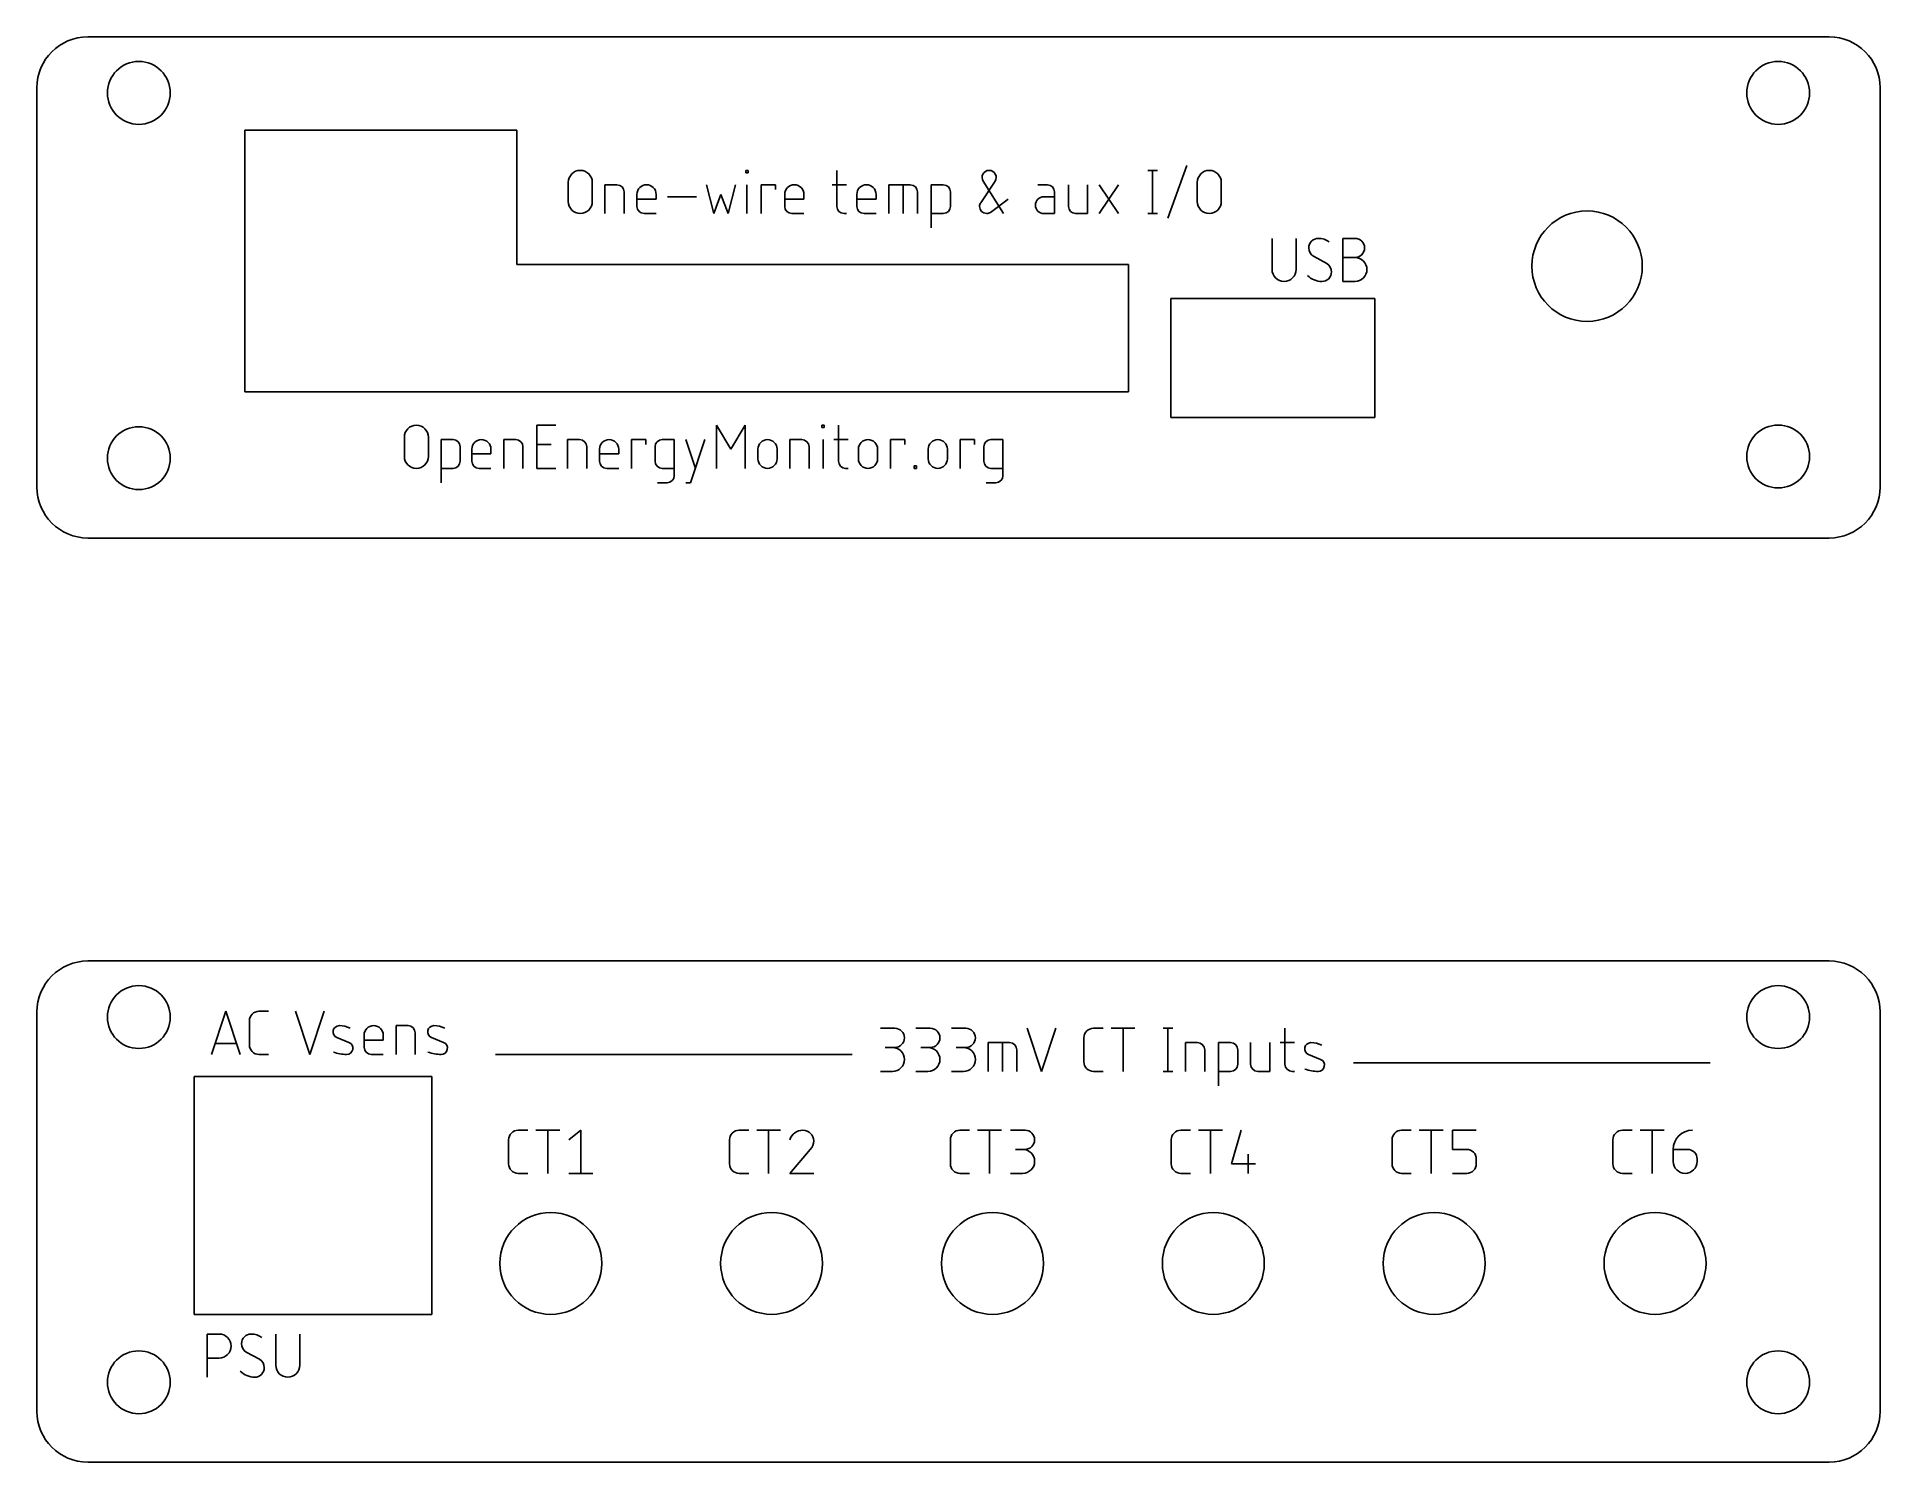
# Model space of a CAD drawing. Extents: x 0 to 108, y 0 to 84.
import ezdxf

# ---------------------------------------------------------------- set-up
doc = ezdxf.new("R2010")
doc.units = 0
doc.layers.add('20', color=31, linetype='CONTINUOUS')

msp = doc.modelspace()

# ---------------------------------------------------------------- linework, layer by layer
at = {"layer": '20'}
for p, q in [((105.5, 83.9), (3, 83.9)), ((0, 80.9), (0, 57.4)), ((108.5, 57.4), (108.5, 80.9)), ((12.25, 63), (12.25, 78.4)), ((12.25, 78.4), (28.25, 78.4)), ((28.25, 70.5), (28.25, 78.4)), ((41.73, 75.8989), (41.73, 76.04)), ((41.73, 76.04), (41.8711, 76.04)), ((41.8711, 76.04), (41.8711, 75.8989)), ((47.0896, 76.04), (47.0896, 73.9233)), ((65.3897, 76.04), (65.9541, 76.04)), ((65.6719, 76.04), (65.6719, 73.5)), ((66.569, 73.2178), (67.6979, 76.3222)), ((31.2819, 74.2056), (31.2819, 75.3344)), ((32.693, 75.3344), (32.693, 74.2056)), ((33.4413, 73.5), (33.4413, 75.1933)), ((33.4413, 75.1933), (34.1469, 75.1933)), ((39.4227, 75.1933), (39.8461, 73.5)), ((40.6927, 73.5), (41.1161, 75.1933)), ((41.8711, 75.8989), (41.73, 75.8989)), ((41.8005, 73.5), (41.8005, 75.1933)), ((42.6267, 73.5), (42.6267, 75.1933)), ((42.6267, 75.1933), (43.4733, 75.1933)), ((43.4733, 75.1933), (43.4733, 74.9111)), ((46.8074, 75.1933), (47.654, 75.1933)), ((50.1405, 73.5), (50.1405, 75.1933)), ((50.1405, 75.1933), (51.4105, 75.1933)), ((50.9872, 73.5), (50.9872, 75.1933)), ((52.6488, 72.6533), (52.6488, 75.1933)), ((52.6488, 75.1933), (53.3543, 75.1933)), ((55.5602, 74.135), (56.4068, 75.405)), ((55.7013, 75.405), (56.9007, 73.5)), ((59.4808, 75.1933), (58.9164, 75.1933)), ((60.7229, 75.1933), (60.7229, 73.9233)), ((61.8518, 73.5), (61.8518, 75.1933)), ((62.5324, 73.5), (63.6613, 75.1933)), ((62.5324, 75.1933), (63.6613, 73.5)), ((68.307, 74.2056), (68.307, 75.3344)), ((69.7181, 75.3344), (69.7181, 74.2056)), ((34.5702, 74.77), (34.5702, 73.5)), ((35.3204, 73.9233), (35.3204, 74.6289)), ((36.4493, 74.3467), (35.3204, 74.3467)), ((36.4493, 74.6289), (36.4493, 74.3467)), ((37.1261, 74.4878), (38.8194, 74.4878)), ((39.8461, 73.5), (40.2694, 74.6289)), ((40.2694, 74.6289), (40.6927, 73.5)), ((44.0199, 73.9233), (44.0199, 74.6289)), ((45.1488, 74.3467), (44.0199, 74.3467)), ((45.1488, 74.6289), (45.1488, 74.3467)), ((48.2653, 73.9233), (48.2653, 74.6289)), ((49.3941, 74.3467), (48.2653, 74.3467)), ((49.3941, 74.6289), (49.3941, 74.3467)), ((51.8338, 74.77), (51.8338, 73.5)), ((53.7776, 74.77), (53.7776, 73.9233)), ((56.1246, 73.5706), (57.1829, 74.3467)), ((59.9042, 74.4878), (59.2692, 74.4878)), ((59.9042, 73.5), (59.9042, 74.77)), ((36.4493, 73.5), (35.7437, 73.5)), ((45.1488, 73.5), (44.4432, 73.5)), ((47.5129, 73.5), (47.654, 73.5)), ((49.3941, 73.5), (48.6886, 73.5)), ((53.3543, 73.5), (52.6488, 73.5)), ((59.2692, 73.5), (59.9042, 73.5)), ((61.1463, 73.5), (61.8518, 73.5)), ((65.3897, 73.5), (65.9541, 73.5)), ((72.7081, 72.04), (72.7081, 70.2056)), ((74.1192, 70.2056), (74.1192, 72.04)), ((76.8808, 69.5), (76.8808, 72.04)), ((76.8808, 72.04), (77.5864, 72.04)), ((75.9248, 70.5583), (75.1487, 70.9817)), ((76.8808, 70.9111), (77.5864, 70.9111)), ((28.25, 70.5), (64.25, 70.5)), ((52.25, 70.5), (41.25, 70.5)), ((64.25, 70.5), (64.25, 63)), ((77.5864, 69.5), (76.8808, 69.5)), ((66.75, 68.5), (78.75, 68.5)), ((66.75, 61.5), (66.75, 68.5)), ((78.75, 68.5), (78.75, 61.5)), ((12.25, 63), (64.25, 63)), ((29.4273, 58.5), (29.4273, 61.04)), ((29.4273, 61.04), (30.5562, 61.04)), ((40.0045, 58.5), (40.0045, 61.04)), ((40.0045, 61.04), (40.8511, 59.6289)), ((40.8511, 59.6289), (41.6978, 61.04)), ((41.6978, 61.04), (41.6978, 58.5)), ((46.2091, 60.8989), (46.2091, 61.04)), ((46.2091, 61.04), (46.3502, 61.04)), ((46.3502, 60.8989), (46.2091, 60.8989)), ((46.3502, 61.04), (46.3502, 60.8989)), ((47.1842, 61.04), (47.1842, 58.9233)), ((66.75, 61.5), (78.75, 61.5)), ((21.6331, 59.2056), (21.6331, 60.3344)), ((23.0442, 60.3344), (23.0442, 59.2056)), ((23.7914, 57.6533), (23.7914, 60.1933)), ((23.7914, 60.1933), (24.497, 60.1933)), ((24.9203, 59.77), (24.9203, 58.9233)), ((27.481, 58.5), (27.481, 60.1933)), ((27.481, 60.1933), (28.1866, 60.1933)), ((28.6099, 59.77), (28.6099, 58.5)), ((29.4273, 59.9111), (30.274, 59.9111)), ((31.2392, 58.5), (31.2392, 60.1933)), ((31.2392, 60.1933), (31.9448, 60.1933)), ((32.3681, 59.77), (32.3681, 58.5)), ((34.9961, 58.5), (34.9961, 60.1933)), ((34.9961, 60.1933), (35.8428, 60.1933)), ((35.8428, 60.1933), (35.8428, 59.9111)), ((36.3904, 58.9233), (36.3904, 59.77)), ((36.8137, 60.1933), (37.5193, 60.1933)), ((37.5193, 60.1933), (37.5193, 58.0767)), ((38.1988, 60.1933), (38.7633, 58.5)), ((38.481, 57.6533), (39.3277, 60.1933)), ((44.3233, 58.5), (44.3233, 60.1933)), ((44.3233, 60.1933), (45.0288, 60.1933)), ((45.4522, 59.77), (45.4522, 58.5)), ((46.2796, 58.5), (46.2796, 60.1933)), ((46.902, 60.1933), (47.7486, 60.1933)), ((50.2376, 58.5), (50.2376, 60.1933)), ((50.2376, 60.1933), (51.0843, 60.1933)), ((51.0843, 60.1933), (51.0843, 59.9111)), ((54.3438, 58.5), (54.3438, 60.1933)), ((54.3438, 60.1933), (55.1904, 60.1933)), ((55.1904, 60.1933), (55.1904, 59.9111)), ((55.738, 58.9233), (55.738, 59.77)), ((56.1614, 60.1933), (56.8669, 60.1933)), ((56.8669, 60.1933), (56.8669, 58.0767)), ((25.602, 58.9233), (25.602, 59.6289)), ((26.7308, 59.3467), (25.602, 59.3467)), ((26.7308, 59.6289), (26.7308, 59.3467)), ((33.1183, 58.9233), (33.1183, 59.6289)), ((34.2472, 59.3467), (33.1183, 59.3467)), ((34.2472, 59.6289), (34.2472, 59.3467)), ((42.4442, 59.0644), (42.4442, 59.6289)), ((43.5731, 59.6289), (43.5731, 59.0644)), ((48.3598, 59.0644), (48.3598, 59.6289)), ((49.4887, 59.6289), (49.4887, 59.0644)), ((51.6376, 58.5), (51.6376, 58.6411)), ((51.6376, 58.6411), (51.7787, 58.6411)), ((51.7787, 58.6411), (51.7787, 58.5)), ((52.466, 59.0644), (52.466, 59.6289)), ((53.5949, 59.6289), (53.5949, 59.0644)), ((24.497, 58.5), (23.7914, 58.5)), ((26.7308, 58.5), (26.0253, 58.5)), ((30.5562, 58.5), (29.4273, 58.5)), ((34.2472, 58.5), (33.5417, 58.5)), ((37.0959, 57.6533), (36.5315, 57.6533)), ((37.5193, 58.5), (36.8137, 58.5)), ((38.1988, 57.6533), (38.481, 57.6533)), ((47.6075, 58.5), (47.7486, 58.5)), ((51.7787, 58.5), (51.6376, 58.5)), ((56.4436, 57.6533), (55.8792, 57.6533)), ((56.8669, 58.5), (56.1614, 58.5)), ((3, 54.4), (105.5, 54.4)), ((105.5, 29.5), (3, 29.5)), ((0, 26.5), (0, 3)), ((10.2803, 24), (11.127, 26.54)), ((11.127, 26.54), (11.9737, 24)), ((13.0742, 26.54), (13.6387, 26.54)), ((15.2216, 26.54), (16.0683, 24)), ((16.0683, 24), (16.915, 26.54)), ((108.5, 3), (108.5, 26.5)), ((12.5098, 24.5644), (12.5098, 25.9756)), ((18.3698, 24.7056), (17.6642, 24.9878)), ((19.262, 24.4233), (19.262, 25.1289)), ((20.3909, 25.1289), (20.3909, 24.8467)), ((21.1411, 24), (21.1411, 25.6933)), ((21.1411, 25.6933), (21.8467, 25.6933)), ((22.27, 25.27), (22.27, 24)), ((23.9374, 24.7056), (23.2319, 24.9878)), ((49.6568, 25.54), (50.5035, 25.54)), ((51.7447, 25.54), (52.5914, 25.54)), ((53.8326, 25.54), (54.6793, 25.54)), ((58.2848, 25.54), (59.1315, 23)), ((59.1315, 23), (59.9782, 25.54)), ((61.6278, 23.5644), (61.6278, 24.9756)), ((62.1923, 25.54), (62.7567, 25.54)), ((63.2281, 25.54), (64.6392, 25.54)), ((63.9336, 23), (63.9336, 25.54)), ((66.296, 25.54), (66.8605, 25.54)), ((66.5783, 25.54), (66.5783, 23)), ((73.4681, 25.54), (73.4681, 23.4233)), ((11.762, 24.635), (10.492, 24.635)), ((13.6387, 24), (13.0742, 24)), ((20.3909, 24.8467), (19.262, 24.8467)), ((20.3909, 24), (19.6854, 24)), ((48, 24), (27, 24)), ((50.5035, 24.4111), (49.9391, 24.4111)), ((52.5914, 24.4111), (52.0269, 24.4111)), ((54.6793, 24.4111), (54.1148, 24.4111)), ((55.9882, 23), (55.9882, 24.6933)), ((55.9882, 24.6933), (57.2582, 24.6933)), ((56.8348, 23), (56.8348, 24.6933)), ((57.6815, 24.27), (57.6815, 23)), ((67.6145, 23), (67.6145, 24.6933)), ((67.6145, 24.6933), (68.3201, 24.6933)), ((68.7434, 24.27), (68.7434, 23)), ((69.5622, 22.1533), (69.5622, 24.6933)), ((69.5622, 24.6933), (70.2677, 24.6933)), ((70.6911, 24.27), (70.6911, 23.4233)), ((71.4423, 24.6933), (71.4423, 23.4233)), ((72.5712, 23), (72.5712, 24.6933)), ((73.1858, 24.6933), (74.0325, 24.6933)), ((75.5609, 23.7056), (74.8554, 23.9878)), ((49.6568, 23), (50.3624, 23)), ((51.7447, 23), (52.4503, 23)), ((53.8326, 23), (54.5382, 23)), ((62.7567, 23), (62.1923, 23)), ((66.296, 23), (66.8605, 23)), ((70.2677, 23), (69.5622, 23)), ((71.8656, 23), (72.5712, 23)), ((73.8914, 23), (74.0325, 23)), ((98.5, 23.5), (77.5, 23.5)), ((23.25, 22.7), (9.25, 22.7)), ((9.25, 22.7), (9.25, 8.7)), ((23.25, 8.7), (23.25, 22.7)), ((28.3344, 19.54), (28.8989, 19.54)), ((29.3702, 19.54), (30.7813, 19.54)), ((30.0758, 17), (30.0758, 19.54)), ((31.3189, 18.9756), (32.0245, 19.54)), ((32.0245, 19.54), (32.0245, 17)), ((41.3344, 19.54), (41.8989, 19.54)), ((42.3702, 19.54), (43.7813, 19.54)), ((43.0758, 17), (43.0758, 19.54)), ((54.3344, 19.54), (54.8989, 19.54)), ((55.3702, 19.54), (56.7813, 19.54)), ((56.0758, 17), (56.0758, 19.54)), ((57.3189, 19.54), (58.1656, 19.54)), ((67.3344, 19.54), (67.8989, 19.54)), ((68.3702, 19.54), (69.7813, 19.54)), ((69.0758, 17), (69.0758, 19.54)), ((70.8833, 19.54), (70.3189, 17.5644)), ((80.3344, 19.54), (80.8989, 19.54)), ((81.3702, 19.54), (82.7813, 19.54)), ((82.0758, 17), (82.0758, 19.54)), ((83.3189, 18.4111), (83.3189, 19.54)), ((83.3189, 19.54), (84.73, 19.54)), ((93.3344, 19.54), (93.8989, 19.54)), ((94.3702, 19.54), (95.7813, 19.54)), ((95.0758, 17), (95.0758, 19.54)), ((27.77, 17.5644), (27.77, 18.9756)), ((40.77, 17.5644), (40.77, 18.9756)), ((53.77, 17.5644), (53.77, 18.9756)), ((66.77, 17.5644), (66.77, 18.9756)), ((79.77, 17.5644), (79.77, 18.9756)), ((92.77, 17.5644), (92.77, 18.9756)), ((45.5183, 18.4111), (44.3189, 17)), ((58.1656, 18.4111), (57.6011, 18.4111)), ((70.3189, 17.5644), (71.73, 17.5644)), ((71.3067, 18.1289), (71.3067, 17)), ((84.1656, 18.4111), (83.3189, 18.4111)), ((84.73, 17.5644), (84.73, 17.8467)), ((96.3189, 18.4111), (97.1656, 18.4111)), ((96.3189, 17.7056), (96.3189, 18.4111)), ((97.73, 17.8467), (97.73, 17.7056)), ((28.8989, 17), (28.3344, 17)), ((31.3189, 17), (32.73, 17)), ((41.8989, 17), (41.3344, 17)), ((44.3189, 17), (45.73, 17)), ((54.8989, 17), (54.3344, 17)), ((57.3189, 17), (58.0245, 17)), ((67.8989, 17), (67.3344, 17)), ((80.8989, 17), (80.3344, 17)), ((83.3189, 17), (84.1656, 17)), ((93.8989, 17), (93.3344, 17)), ((9.25, 8.7), (23.25, 8.7)), ((10.0247, 5), (10.0247, 7.54)), ((10.0247, 7.54), (10.7302, 7.54)), ((14.0642, 7.54), (14.0642, 5.7056)), ((15.4753, 5.7056), (15.4753, 7.54)), ((10.7302, 6.1289), (10.0247, 6.1289)), ((13.1052, 6.0583), (12.3291, 6.4817)), ((3, 0), (105.5, 0))]:
    msp.add_line(p, q, dxfattribs=at)
for centre, radius in [((6, 80.6), 1.85), ((102.5, 80.6), 1.85), ((91.25, 70.4), 3.25), ((6, 59.1), 1.85), ((102.5, 59.2), 1.85), ((6, 26.2), 1.85), ((102.5, 26.2), 1.85), ((30.25, 11.7), 3), ((43.25, 11.7), 3), ((56.25, 11.7), 3), ((69.25, 11.7), 3), ((82.25, 11.7), 3), ((95.25, 11.7), 3), ((6, 4.7), 1.85), ((102.5, 4.7), 1.85)]:
    msp.add_circle(centre, radius, dxfattribs=at)
for centre, radius, start, end in [((3, 80.9), 3, 90, 180), ((105.5, 80.9), 3, 0, 90), ((31.9875, 75.3344), 0.7056, 0, 180), ((56.054, 75.6245), 0.4155, 90, 211.8908), ((56.054, 75.6245), 0.4155, 328.1092, 90), ((69.0125, 75.3344), 0.7056, 0, 180), ((34.1469, 74.77), 0.4233, 0.0004, 90), ((35.8849, 74.6289), 0.5644, 0, 180), ((44.5843, 74.6289), 0.5644, 0, 180), ((48.8297, 74.6289), 0.5644, 0, 180), ((51.4105, 74.77), 0.4233, 0, 90), ((53.3543, 74.77), 0.4233, 0.0004, 90), ((59.4808, 74.77), 0.4233, 0, 90), ((31.9875, 74.2056), 0.7056, 180, 0), ((35.7437, 73.9233), 0.4233, 180, 270), ((44.4432, 73.9233), 0.4233, 180, 270), ((47.5129, 73.9233), 0.4233, 180, 270), ((48.6886, 73.9233), 0.4233, 180, 270), ((53.3543, 73.9233), 0.4233, 270, 0), ((55.8424, 73.9233), 0.3528, 143.1316, 180), ((55.9129, 73.9233), 0.4233, 180, 270), ((59.2692, 73.9939), 0.4939, 90, 270), ((61.1463, 73.9233), 0.4233, 180, 270), ((69.0125, 74.2056), 0.7056, 180, 0), ((55.9129, 73.8528), 0.3528, 270, 306.8684), ((75.431, 71.4756), 0.5644, 89.9997, 180), ((75.431, 70.9817), 1.0583, 53.1301, 89.9997), ((77.5864, 71.4756), 0.5644, 270, 90), ((75.4398, 71.4756), 0.5733, 179.9999, 239.4899), ((75.6338, 70.0644), 0.5733, 0, 59.4898), ((77.5864, 70.2056), 0.7056, 270, 90), ((73.4136, 70.2056), 0.7056, 180, 0), ((75.6426, 70.6924), 1.1924, 224.7606, 269.9999), ((75.6426, 70.0644), 0.5644, 270, 0), ((22.3386, 60.3344), 0.7056, 0, 180), ((24.497, 59.77), 0.4233, 0.0004, 90), ((26.1664, 59.6289), 0.5644, 0, 180), ((28.1866, 59.77), 0.4233, 0.0004, 90), ((31.9448, 59.77), 0.4233, 0.0004, 90), ((33.6828, 59.6289), 0.5644, 0, 180), ((36.8137, 59.77), 0.4233, 90, 180), ((43.0086, 59.6289), 0.5644, 0, 180), ((45.0288, 59.77), 0.4233, 0.0004, 90), ((48.9243, 59.6289), 0.5644, 0, 180), ((53.0304, 59.6289), 0.5644, 0, 180), ((56.1614, 59.77), 0.4233, 90, 180), ((22.3386, 59.2056), 0.7056, 180, 0), ((24.497, 58.9233), 0.4233, 270, 0), ((26.0253, 58.9233), 0.4233, 180, 270), ((33.5417, 58.9233), 0.4233, 180, 270), ((36.8137, 58.9233), 0.4233, 180, 270), ((43.0086, 59.0644), 0.5644, 180, 0), ((47.6075, 58.9233), 0.4233, 180, 270), ((48.9243, 59.0644), 0.5644, 180, 0), ((53.0304, 59.0644), 0.5644, 180, 0), ((56.1614, 58.9233), 0.4233, 180, 270), ((37.0959, 58.0767), 0.4233, 270.0004, 360), ((56.4436, 58.0767), 0.4233, 270.0004, 360), ((3, 57.4), 3, 180, 270), ((105.5, 57.4), 3, 270, 0), ((3, 26.5), 3, 90, 180), ((105.5, 26.5), 3, 0, 90), ((13.0743, 25.9756), 0.5644, 90.0003, 180), ((17.8001, 25.3275), 0.3659, 89.1818, 248.1987), ((17.7824, 24.091), 1.6025, 65.7609, 89.1817), ((19.8265, 25.1289), 0.5644, 0, 180), ((21.8467, 25.27), 0.4233, 0.0004, 90), ((23.3678, 25.3275), 0.3659, 89.1818, 248.1987), ((23.3501, 24.091), 1.6025, 65.7609, 89.1817), ((50.5035, 24.9756), 0.5644, 270, 90), ((52.5914, 24.9756), 0.5644, 270, 90), ((54.6793, 24.9756), 0.5644, 270, 90), ((62.1923, 24.9756), 0.5644, 90.0003, 180), ((13.0742, 24.5644), 0.5644, 180, 270), ((18.2628, 26.3929), 2.3931, 250.2088, 269.1818), ((18.2339, 24.3658), 0.3659, 269.1817, 68.1987), ((19.6854, 24.4233), 0.4233, 180, 270), ((23.8305, 26.3929), 2.3931, 250.2088, 269.1818), ((23.8016, 24.3658), 0.3659, 269.1817, 68.1987), ((50.3624, 23.7056), 0.7056, 270, 90), ((52.4503, 23.7056), 0.7056, 270, 90), ((54.5382, 23.7056), 0.7056, 270, 90), ((57.2582, 24.27), 0.4233, 0, 90), ((68.3201, 24.27), 0.4233, 0.0004, 90), ((70.2677, 24.27), 0.4233, 0.0004, 90), ((74.9913, 24.3275), 0.3659, 89.1818, 248.1987), ((74.9736, 23.091), 1.6025, 65.7609, 89.1817), ((62.1923, 23.5644), 0.5644, 180, 270), ((70.2677, 23.4233), 0.4233, 270, 0), ((71.8656, 23.4233), 0.4233, 180, 270), ((73.8914, 23.4233), 0.4233, 180, 270), ((75.454, 25.3929), 2.3931, 250.2088, 269.1818), ((75.425, 23.3658), 0.3659, 269.1817, 68.1987), ((28.3344, 18.9756), 0.5644, 90.0003, 180), ((41.3344, 18.9756), 0.5644, 90.0003, 180), ((45.095, 18.7242), 0.8158, 90.0001, 162.0548), ((45.095, 18.905), 0.635, 0, 90), ((54.3344, 18.9756), 0.5644, 90.0003, 180), ((58.1656, 18.9756), 0.5644, 270, 90), ((67.3344, 18.9756), 0.5644, 90.0003, 180), ((80.3344, 18.9756), 0.5644, 90.0003, 180), ((93.3344, 18.9756), 0.5644, 90.0003, 180), ((97.4478, 18.4111), 1.1289, 90.0002, 180), ((45.048, 18.905), 0.6821, 313.6034, 359.9998), ((28.3344, 17.5644), 0.5644, 180, 270), ((41.3344, 17.5644), 0.5644, 180, 270), ((54.3344, 17.5644), 0.5644, 180, 270), ((58.0245, 17.7056), 0.7056, 270, 90), ((67.3344, 17.5644), 0.5644, 180, 270), ((80.3344, 17.5644), 0.5644, 180, 270), ((84.1656, 17.8467), 0.5644, 0, 90), ((84.1656, 17.5644), 0.5644, 270, 0), ((93.3344, 17.5644), 0.5644, 180, 270), ((97.0245, 17.7056), 0.7056, 180, 0), ((97.1656, 17.8467), 0.5644, 0, 90), ((10.7302, 6.8344), 0.7056, 270, 90), ((12.6202, 6.9756), 0.5733, 179.9999, 239.4899), ((12.6114, 6.9756), 0.5644, 89.9997, 180), ((12.6114, 6.4817), 1.0583, 53.1301, 89.9997), ((12.823, 5.5644), 0.5644, 270, 0), ((12.8142, 5.5644), 0.5733, 0, 59.4898), ((14.7698, 5.7056), 0.7056, 180, 0), ((12.823, 6.1924), 1.1924, 224.7606, 269.9999), ((3, 3), 3, 180, 270), ((105.5, 3), 3, 270, 0)]:
    msp.add_arc(centre, radius, start, end, dxfattribs=at)

doc.saveas('drawing.dxf')
